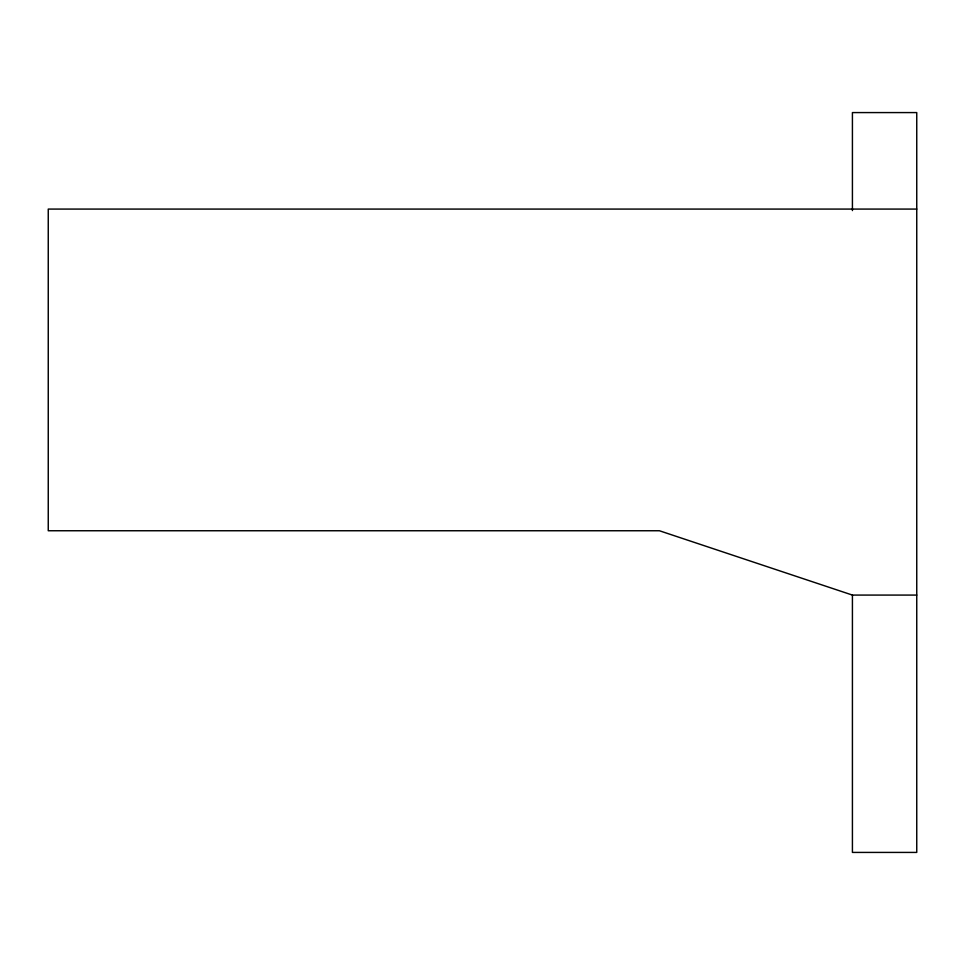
<?xml version="1.0" encoding="UTF-8"?>
<svg xmlns="http://www.w3.org/2000/svg" width="965" height="965" viewBox="0 0 965 965"><rect width="100%" height="100%" fill="white"/><g stroke="black" fill="none" stroke-linecap="round" stroke-linejoin="round"><path stroke-width="1.45" d="M916.75 209.079L48.25 209.079L48.25 530.75L659.421 530.75L852.421 595.079L916.75 595.079M852.421 210.587L852.421 112.579L916.75 112.579L916.75 852.421L852.421 852.421L852.421 595.079"/></g></svg>
